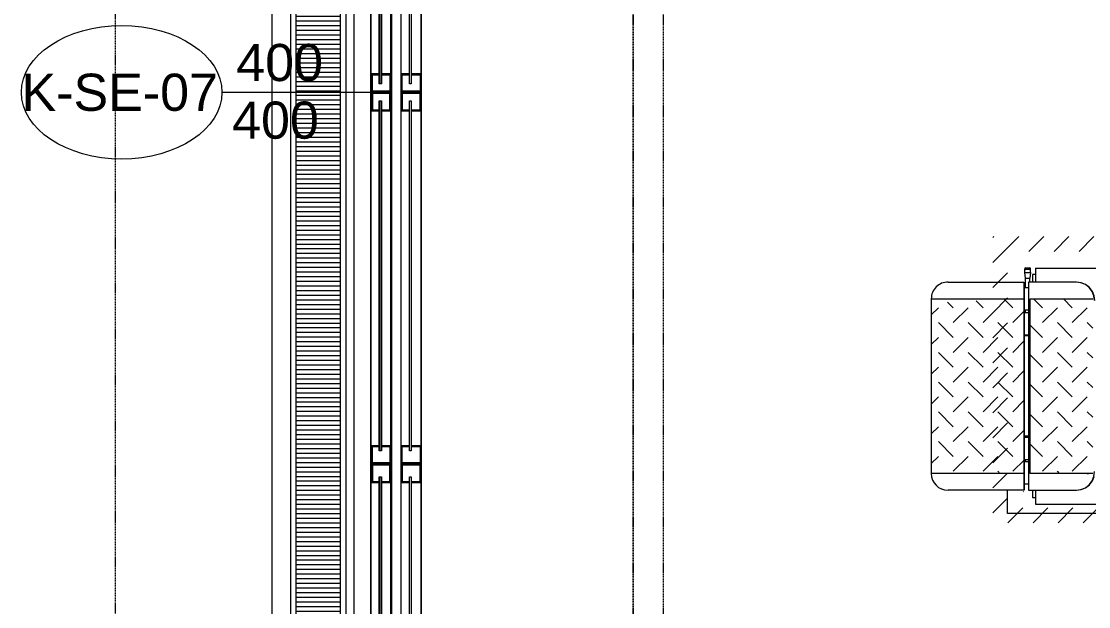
# Model space of a CAD drawing. Extents: x -1133 to 23780, y -1311 to 8245.
# Drawn here: x 1095.2 to 1382, y 3426.4 to 3583.9 of the extents above; entities that cross this region are included whole.
import ezdxf
from ezdxf.enums import TextEntityAlignment as Align

# ---------------------------------------------------------------- set-up
doc = ezdxf.new("R2010")
doc.units = 0
doc.header["$MEASUREMENT"] = 0
doc.linetypes.add('DOT2', pattern=[0.125, 0, -0.125])
doc.layers.get('0').update_dxf_attribs({"color": 9, "lineweight": 9})
for name, color, linetype, lineweight in [('06D', 9, 'Continuous', 9), ('10', 9, 'Continuous', 9), ('15', 9, 'Continuous', 9), ('20', 9, 'DOT2', 9), ('22', 8, 'Continuous', 9), ('32-ekipman', 9, 'Continuous', 9), ('35', 9, 'Continuous', 9), ('40', 9, 'Continuous', 9), ('40B', 9, 'Continuous', 9)]:
    doc.layers.add(name, color=color, linetype=linetype, lineweight=lineweight)
doc.styles.add('Arial', font='arial.ttf', dxfattribs={"height": 2.5})

# ---------------------------------------------------------------- blocks, each defined once
blk = doc.blocks.new('A$C0F1C398A')
for p, q in [((317.63, 505.5), (317.63, 20.5)), ((251.63, 28), (251.63, 498)), ((315.13, 28), (315.13, 498)), ((259.88, 26.58), (259.88, 43.37)), ((267.76, 43.37), (266.29, 41.9)), ((275.76, 43.37), (274.29, 41.9)), ((283.76, 43.37), (282.29, 41.9)), ((291.76, 43.37), (290.29, 41.9)), ((299.76, 43.37), (298.29, 41.9)), ((306.88, 43.37), (306.88, 26.58)), ((255.55, 40.21), (255.38, 38.93)), ((262.29, 41.9), (266.29, 37.9)), ((270.29, 41.9), (274.29, 37.9)), ((278.29, 41.9), (282.29, 37.9)), ((290.29, 37.9), (286.29, 41.9)), ((294.29, 41.9), (298.29, 37.9)), ((302.29, 41.9), (306.29, 37.9)), ((306.88, 41.89), (306.85, 42.22)), ((255.38, 38.93), (255.38, 26.13)), ((262.29, 37.9), (259.88, 35.49)), ((270.29, 37.9), (266.29, 33.9)), ((278.29, 37.9), (274.29, 33.9)), ((286.29, 37.9), (282.29, 33.9)), ((294.29, 37.9), (290.29, 33.9)), ((302.29, 37.9), (298.29, 33.9)), ((311.38, 26.13), (311.38, 38.93)), ((306.88, 34.49), (306.29, 33.9)), ((262.29, 33.9), (266.29, 29.9)), ((270.29, 33.9), (274.29, 29.9)), ((278.29, 33.9), (282.29, 29.9)), ((290.29, 29.9), (286.29, 33.9)), ((294.29, 33.9), (298.29, 29.9)), ((302.29, 33.9), (306.29, 29.9)), ((262.29, 29.9), (259.88, 27.49)), ((270.29, 29.9), (266.97, 26.58)), ((278.29, 29.9), (274.97, 26.58)), ((286.29, 29.9), (282.97, 26.58)), ((294.29, 29.9), (290.97, 26.58)), ((302.29, 29.9), (298.97, 26.58)), ((251.6, 25.3), (251.6, 26.5)), ((251.63, 28), (255.38, 28)), ((252.8, 26.7), (251.8, 26.7)), ((252, 26.5), (252, 25.3)), ((252.8, 26.7), (254.3, 26.51)), ((252.8, 25.1), (252.8, 26.7)), ((253.38, 28), (253.38, 27.2)), ((253.38, 27.2), (255.38, 27.2)), ((255.38, 26.51), (254.3, 26.51)), ((254.3, 25.3), (254.3, 26.51)), ((255.38, 26.13), (311.38, 26.13)), ((256.98, 26.13), (256.98, 25)), ((306.88, 26.58), (259.88, 26.58)), ((262.98, 26.13), (262.98, 25)), ((263.58, 25), (263.58, 26.13)), ((269.58, 25), (269.58, 26.13)), ((269.88, 26.13), (269.88, 25)), ((296.88, 26.13), (296.88, 25)), ((297.18, 26.13), (297.18, 25)), ((303.18, 26.13), (303.18, 25)), ((303.78, 26.13), (303.78, 25)), ((309.78, 26.13), (309.78, 25)), ((311.38, 28), (315.13, 28)), ((311.38, 27.2), (313.38, 27.2)), ((313.38, 27.2), (313.38, 28)), ((252.8, 25.1), (251.8, 25.1)), ((254.3, 25.3), (252.8, 25.1)), ((256.98, 25.3), (254.3, 25.3)), ((255.38, 25), (311.38, 25)), ((255.38, 25), (255.38, 24.92)), ((255.38, 24.9), (311.38, 24.9)), ((255.38, 4.5), (255.38, 24.9)), ((259.88, 0), (259.88, 24.9)), ((263.58, 25.3), (262.98, 25.3)), ((263.19, 25), (266.29, 21.9)), ((269.88, 25.3), (269.58, 25.3)), ((271.19, 25), (274.29, 21.9)), ((279.19, 25), (282.29, 21.9)), ((290.29, 21.9), (287.19, 25)), ((295.19, 25), (298.29, 21.9)), ((297.18, 25.3), (296.88, 25.3)), ((303.78, 25.3), (303.18, 25.3)), ((303.18, 25.01), (306.29, 21.9)), ((306.82, 23.29), (306.82, 23.35)), ((306.88, 24.9), (306.88, 0)), ((311.38, 25), (311.38, 24.92)), ((311.38, 24.9), (311.38, 4.5)), ((311.85, 24.71), (311.72, 24.76)), ((262.29, 21.9), (260.11, 19.72)), ((270.29, 21.9), (266.29, 17.9)), ((278.29, 21.9), (274.29, 17.9)), ((286.29, 21.9), (282.29, 17.9)), ((294.29, 21.9), (290.29, 17.9)), ((302.29, 21.9), (298.29, 17.9)), ((317.63, 20.5), (311.38, 20.5)), ((262.29, 17.9), (266.29, 13.9)), ((270.29, 17.9), (274.29, 13.9)), ((278.29, 17.9), (282.29, 13.9)), ((290.29, 13.9), (286.29, 17.9)), ((294.29, 17.9), (298.29, 13.9)), ((302.29, 17.9), (306.29, 13.9)), ((306.6, 18.21), (306.29, 17.9)), ((262.29, 13.9), (260.44, 12.05)), ((270.29, 13.9), (266.29, 9.9)), ((278.29, 13.9), (274.29, 9.9)), ((286.29, 13.9), (282.29, 9.9)), ((294.29, 13.9), (290.29, 9.9)), ((302.29, 13.9), (298.29, 9.9)), ((262.29, 9.9), (266.29, 5.9)), ((270.29, 9.9), (274.29, 5.9)), ((278.29, 9.9), (282.29, 5.9)), ((290.29, 5.9), (286.29, 9.9)), ((294.29, 9.9), (298.29, 5.9)), ((302.29, 9.9), (306.29, 5.9)), ((262.29, 5.9), (260.77, 4.38)), ((270.29, 5.9), (266.29, 1.9)), ((278.29, 5.9), (274.29, 1.9)), ((286.29, 5.9), (282.29, 1.9)), ((294.29, 5.9), (290.29, 1.9)), ((302.29, 5.9), (298.29, 1.9)), ((259.88, 0), (306.88, 0)), ((262.29, 1.9), (264.19, 0)), ((270.29, 1.9), (272.19, 0)), ((278.29, 1.9), (280.19, 0)), ((288.19, 0), (286.29, 1.9)), ((294.29, 1.9), (296.19, 0)), ((302.29, 1.9), (304.19, 0))]:
    blk.add_line(p, q)
for points in [[(260.38, 43.95), (259.09, 43.78), (257.88, 43.29), (256.85, 42.5), (256.05, 41.48), (255.55, 40.3), (255.38, 39.02)], [(260.38, 43.86), (259.09, 43.69), (257.88, 43.2), (256.85, 42.42), (256.05, 41.4), (255.55, 40.21)], [(311.38, 38.93), (311.21, 40.21), (310.71, 41.4), (309.92, 42.42), (308.88, 43.2), (307.68, 43.69), (306.38, 43.86)], [(311.38, 39.02), (311.21, 40.3), (310.71, 41.48), (309.92, 42.5), (308.88, 43.29), (307.68, 43.78)]]:
    blk.add_lwpolyline(points)
for centre, radius, start, end in [((251.8, 26.5), 0.2, 0, 180), ((251.8, 25.3), 0.2, 180, 0), ((259.88, 4.5), 4.5, 180, 270), ((306.88, 4.5), 4.5, 270, 0)]:
    blk.add_arc(centre, radius, start, end)
blk = doc.blocks.new('p-mek. tesisat-zemin')
h = blk.add_hatch()
h.set_pattern_fill('ANSI31', color=256, scale=1.5, angle=180, style=0)
h.set_pattern_definition([(225, (694.9114, 379.1344), (3.367596, -3.367596), [])])
h.paths.add_polyline_path([(493, -225), (493, -148), (0, -148), (0, -225)])
h.paths.add_polyline_path([(489, -221), (489, -152), (4, -152), (4, -221)], flags=16)
at = {"layer": '40', "rotation": 270}
blk.add_blockref('A$C0F1C398A', (-16.5, 95.13), dxfattribs=at)
blk = doc.blocks.new('p-ızgara 1')
h = blk.add_hatch()
h.set_pattern_fill('ANSI31', color=256, scale=10, angle=225, style=0)
h.set_pattern_definition([(270, (-1308.5183, 1064.6868), (1.25, -4e-16), [])])
h.paths.add_polyline_path([(1.5, 13.5), (1.5, 1.5), (394.5, 1.5), (394.5, 13.5)])
for points in [[(0, 15), (0, 0), (396, 0), (396, 15)], [(1.5, 13.5), (1.5, 1.5), (394.5, 1.5), (394.5, 13.5)]]:
    blk.add_lwpolyline(points, close=True)
blk = doc.blocks.new('0_doorno')
blk.add_lwpolyline([(4.5, 0), (12.5, 0)])
blk.add_ellipse((-0.891, 0), major_axis=(-5.391, 0), ratio=0.666667)
at = {"style": 'Arial'}
blk.add_attdef('YUKSEKLIK', text='', height=2, dxfattribs=at).set_placement((5, 12.3), align=Align.TOP_LEFT)
blk.add_attdef('KAPINO', text='', height=2, dxfattribs=at).set_placement((0, 0), align=Align.MIDDLE)
blk.add_attdef('GENISLIK', text='', height=2, dxfattribs=at).set_placement((5, -3.789), align=Align.BOTTOM_LEFT)
blk = doc.blocks.new('p-seksiyonel-5851')
at = {"layer": '06D'}
for points in [[(-13.45, 2.7), (-297.66, 2.7)], [(86.65, 2.7), (-3.35, 2.7)], [(-13.35, -2.7), (-297.66, -2.7)], [(86.65, -2.7), (-3.35, -2.7)]]:
    blk.add_lwpolyline(points, dxfattribs=at)
at = {"layer": '10'}
for points in [[(-113.35, -0.05), (-113.35, -2.7), (-108.35, -2.7), (-108.35, 2.7), (-113.35, 2.7), (-113.35, 0.45)], [(-113.05, -0.05), (-113.05, -2.4), (-108.65, -2.4), (-108.65, 2.4), (-113.05, 2.4), (-113.05, 0.45)], [(-103.35, -0.05), (-103.35, -2.7), (-108.35, -2.7), (-108.35, 2.7), (-103.35, 2.7), (-103.35, 0.45)], [(-103.65, -0.05), (-103.65, -2.4), (-108.05, -2.4), (-108.05, 2.4), (-103.65, 2.4), (-103.65, 0.45)], [(-13.35, -0.05), (-13.35, -2.7), (-8.35, -2.7), (-8.35, 2.7), (-13.35, 2.7), (-13.35, 0.45)], [(-13.05, -0.05), (-13.05, -2.4), (-8.65, -2.4), (-8.65, 2.4), (-13.05, 2.4), (-13.05, 0.45)], [(-3.35, -0.05), (-3.35, -2.7), (-8.35, -2.7), (-8.35, 2.7), (-3.35, 2.7), (-3.35, 0.45)], [(-3.65, -0.05), (-3.65, -2.4), (-8.05, -2.4), (-8.05, 2.4), (-3.65, 2.4), (-3.65, 0.45)]]:
    blk.add_lwpolyline(points, dxfattribs=at)
at = {"layer": '15'}
for points in [[(-206.05, 0.45), (-206.05, -0.05), (-110.65, -0.05), (-110.65, 0.45)], [(-110.65, 0.45), (-206.05, 0.45)], [(-106.05, -0.05), (-11.85, -0.05), (-11.85, 0.45), (-106.05, 0.45), (-106.05, -0.05)]]:
    blk.add_lwpolyline(points, dxfattribs=at)
blk.add_lwpolyline([(88.05, 0.45), (-4.85, 0.45), (-4.85, -0.05), (88.05, -0.05)], close=True, dxfattribs=at)
at = {"layer": '20'}
blk.add_lwpolyline([(-316.7, -1.22), (-316.7, -67.69), (99.99, -67.69), (99.99, -1.22)], dxfattribs=at)
at = {"layer": '40'}
blk.add_lwpolyline([(-309.86, -2.7), (93.17, -2.7), (93.17, 2.7), (-309.86, 2.7)], close=True, dxfattribs=at)
blk = doc.blocks.new('p-zemin kat')
at = {"layer": '20'}
blk.add_lwpolyline([(1120.5, 3360), (1120.5, 3760)], dxfattribs=at)
at = {"layer": '40B'}
blk.add_lwpolyline([(2222.5, 2815), (2222.5, 3885), (1162.5, 3885), (1162.5, 2865), (1162.5, 2865), (1162.5, 2815), (2222.5, 2815)], close=True, dxfattribs=at)
at = {"xscale": -1, "rotation": 90}
blk.add_blockref('p-seksiyonel-5851', (1191.81, 3456.46), dxfattribs=at)

msp = doc.modelspace()

# ---------------------------------------------------------------- linework, layer by layer
at = {"layer": '35'}
msp.add_lwpolyline([(1184.5, 2827), (1964.5, 2827), (1964.5, 2827), (2200.5, 2827), (2200.5, 3863), (1964.5, 3863), (1964.5, 3803), (1880.5, 3803), (1880.5, 3863), (1264.5, 3863), (1264.5, 3803), (1184.5, 3803)], close=True, dxfattribs=at)

# ---------------------------------------------------------------- block references
at = {"xscale": -1, "rotation": 90}
for p in [(1191.94, 3456.46), (1199.94, 3456.46)]:
    msp.add_blockref('p-seksiyonel-5851', p, dxfattribs=at)
at = {"layer": '06D', "rotation": 90}
msp.add_blockref('p-ızgara 1', (1182.5, 3362), dxfattribs=at)
at = {"layer": '10'}
msp.add_blockref('p-zemin kat', (0, 0), dxfattribs=at)
at = {"layer": '22'}
ref = msp.add_blockref('0_doorno', (1126.61, 3564.81), dxfattribs=dict(at, xscale=5, yscale=5, zscale=5))
ref.add_attrib('KAPINO', 'K-SE-07', dxfattribs={"layer": '0', "height": 10, "style": 'Arial'}).set_placement((1121.64, 3564.81), align=Align.MIDDLE)
ref.add_attrib('GENISLIK', '400', dxfattribs={"layer": '0', "height": 10, "style": 'Arial'}).set_placement((1152.95, 3564.81), align=Align.BOTTOM_LEFT)
ref.add_attrib('YUKSEKLIK', '400', dxfattribs={"layer": '0', "height": 10, "style": 'Arial'}).set_placement((1151.84, 3562.31), align=Align.TOP_LEFT)
at = {"layer": '32-ekipman'}
msp.add_blockref('p-mek. tesisat-zemin', (1356.21, 3674), dxfattribs=at)

doc.saveas('drawing.dxf')
